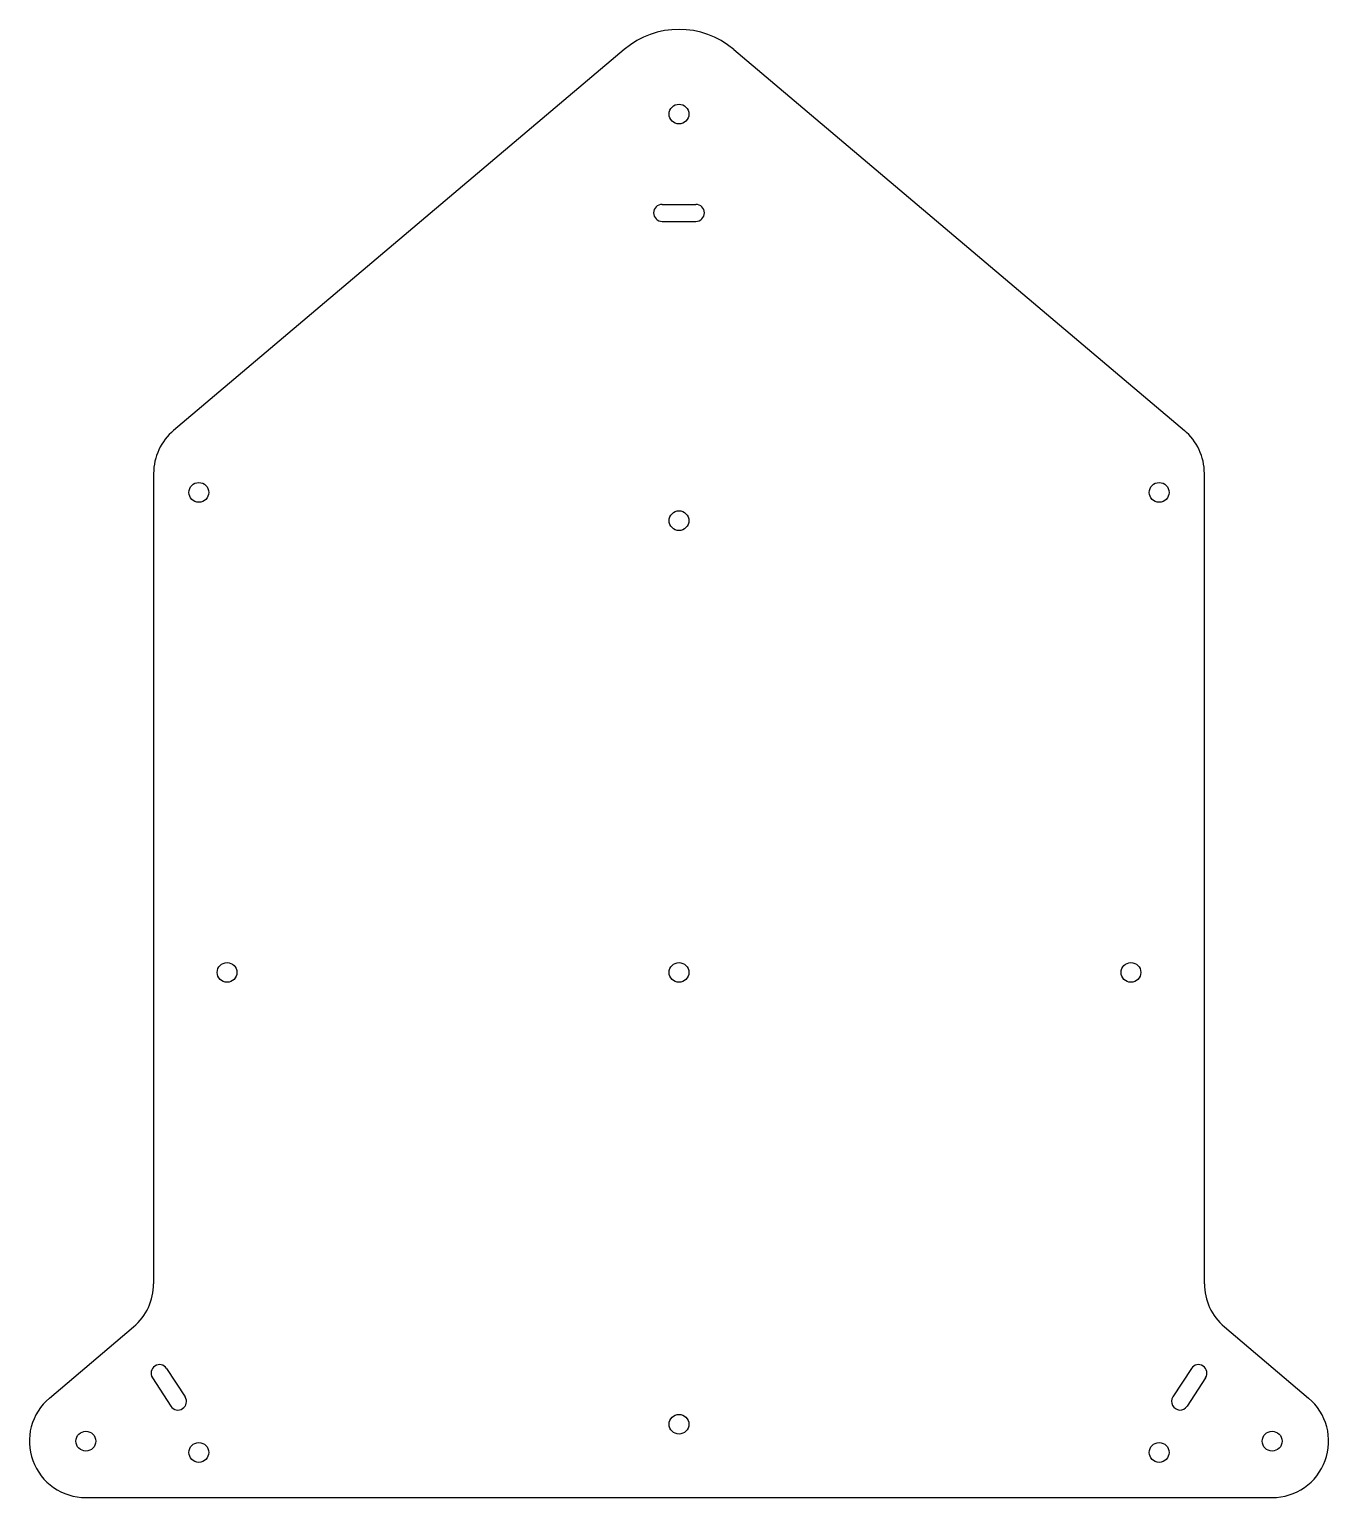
# Model space of a CAD drawing. Extents: x 92 to 322, y 22 to 282.
import ezdxf

# ---------------------------------------------------------------- set-up
doc = ezdxf.new("R2010")
doc.units = 0
doc.layers.add('View', color=7, linetype='CONTINUOUS')

msp = doc.modelspace()

# ---------------------------------------------------------------- linework, layer by layer
at = {"layer": 'View'}
for p, q in [((197.482, 278.353), (117.71, 210.895)), ((216.853, 278.353), (296.625, 210.895)), ((204.167, 250.899), (210.167, 250.899)), ((204.167, 247.899), (210.167, 247.899)), ((114.167, 203.259), (114.167, 59.7828)), ((300.167, 59.7828), (300.167, 203.259)), ((95.7103, 39.5349), (110.625, 52.1469)), ((303.71, 52.1469), (318.625, 39.5349)), ((116.468, 44.7632), (119.736, 39.7312)), ((297.867, 44.7632), (294.599, 39.7312)), ((113.952, 43.1293), (117.22, 38.0973)), ((300.383, 43.1293), (297.115, 38.0973)), ((102.167, 21.8991), (312.167, 21.8991))]:
    msp.add_line(p, q, dxfattribs=at)
for centre in [(207.167, 266.899), (122.167, 199.899), (292.167, 199.899), (207.167, 194.899), (127.167, 114.899), (207.167, 114.899), (287.167, 114.899), (207.167, 34.8991), (102.167, 31.8991), (122.167, 29.8991), (292.167, 29.8991), (312.167, 31.8991)]:
    msp.add_circle(centre, 1.75, dxfattribs=at)
for centre, radius, start, end in [((207.167, 266.899), 15, 49.7809, 130.219), ((204.167, 249.399), 1.5, 90, -90), ((210.167, 249.399), 1.5, -90, 90), ((124.167, 203.259), 10, 130.219, 180), ((290.167, 203.259), 10, 0, 49.7809), ((104.167, 59.7828), 10, -49.7809, 0), ((310.167, 59.7828), 10, 180, -130.219), ((115.21, 43.9463), 1.5, 33, -147), ((299.125, 43.9463), 1.5, -33, 147), ((102.167, 31.8991), 10, 130.219, -90), ((118.478, 38.9143), 1.5, -147, 33), ((295.857, 38.9143), 1.5, 147, -33), ((312.167, 31.8991), 10, -90, 49.7809)]:
    msp.add_arc(centre, radius, start, end, dxfattribs=at)

doc.saveas('drawing.dxf')
